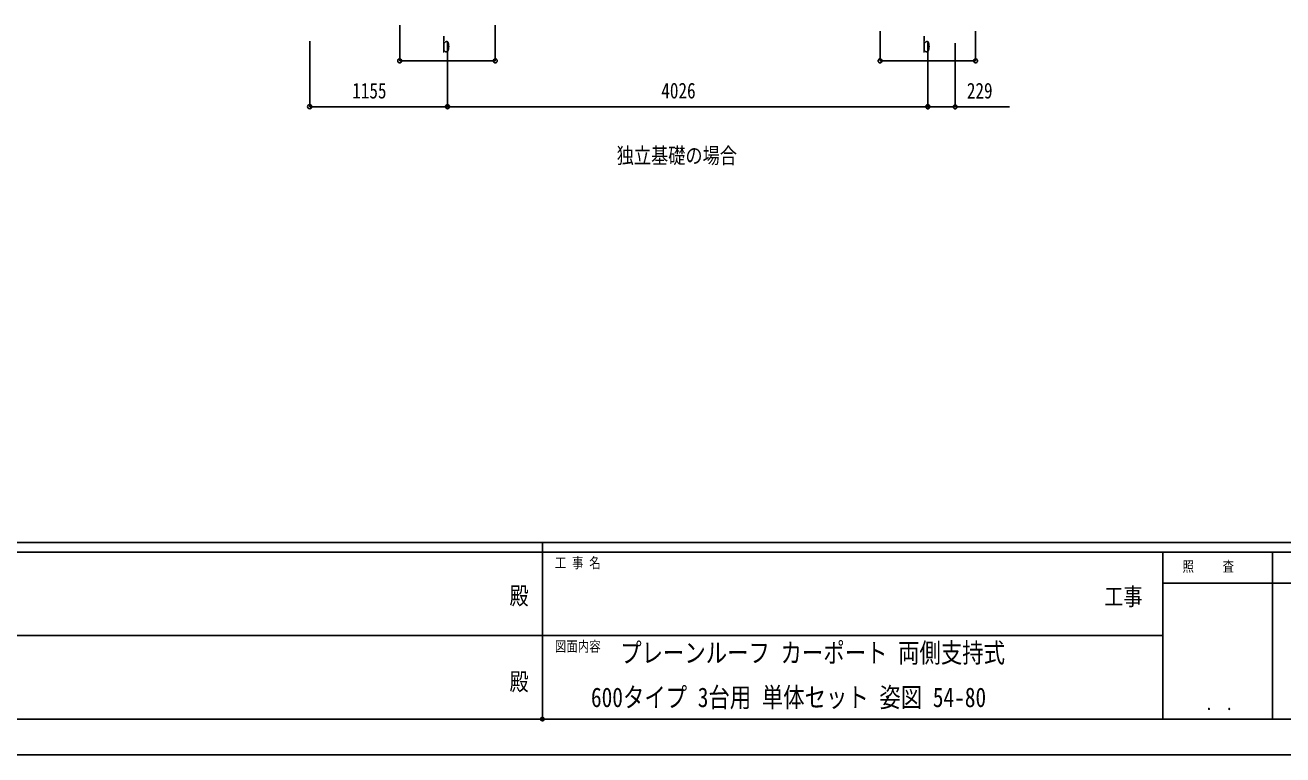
# Model space of a CAD drawing. Units: millimetres, scale not verified. Extents: x -16820 to 16820, y -11880 to 11880.
# Drawn here: x -4354 to 6186, y -11880 to -5760 of the extents above; entities that cross this region are included whole.
import ezdxf
from ezdxf.enums import TextEntityAlignment as Align

# ---------------------------------------------------------------- set-up
doc = ezdxf.new("R2010")
doc.units = ezdxf.units.MM
doc.header["$LTSCALE"] = 60
doc.header["$PDMODE"] = 32
doc.header["$PDSIZE"] = 30
for name, color, linetype in [('0-2_USER1', 3, 'Continuous'), ('0-5_YKK_D', 6, 'Continuous'), ('0-6_YKK_ZWAK', 7, 'Continuous')]:
    doc.layers.add(name, color=color, linetype=linetype)
doc.styles.add('ＭＳ ゴシック', font='')
doc.styles.get('ＭＳ ゴシック').set_extended_font_data('MS Gothic')

msp = doc.modelspace()

# ---------------------------------------------------------------- linework, layer by layer
at = {"layer": '0-5_YKK_D'}
for p, q in [((-1214.92, -5761), (-1214.92, -6061)), ((-414.92, -5761), (-414.92, -6061)), ((-1969.92, -5896.03), (-1969.92, -6446.03)), ((-814.92, -5897.03), (-814.92, -6446.03)), ((-814.92, -5897.03), (-814.92, -6446.03)), ((2810.79, -5811), (2810.79, -6061)), ((3610.79, -5811), (3610.79, -6061)), ((3210.79, -5910.5), (3210.79, -6446.03)), ((3210.79, -5910.5), (3210.79, -6446.53)), ((3440.04, -5910.5), (3440.04, -6446.53)), ((-1214.92, -6060), (-414.92, -6060)), ((2810.79, -6060), (3610.79, -6060)), ((-1969.92, -6445.03), (-814.92, -6445.03)), ((-814.92, -6445.03), (3210.79, -6445.03))]:
    msp.add_line(p, q, dxfattribs=at)
msp.add_lwpolyline([(3210.79, -6445.53), (3440.04, -6445.53), (3894.44, -6445.53)], dxfattribs=at)
for centre in [(-1214.92, -6060), (-414.92, -6060), (2810.79, -6060), (3610.79, -6060), (-1969.92, -6445.03), (-814.92, -6445.03), (-814.92, -6445.03), (3210.79, -6445.03), (3210.79, -6445.53), (3440.04, -6445.53)]:
    msp.add_circle(centre, 17, dxfattribs=at)
at = {"layer": '0-6_YKK_ZWAK'}
for p, q in [((15580.08, -10100), (-15619.92, -10100)), ((-19.92, -10100), (-19.92, -11580)), ((-19.92, -10180), (-5219.92, -10180)), ((5180.08, -10180), (-19.92, -10180)), ((6100.08, -10180), (6100.08, -11580)), ((7940.08, -10440), (5180.08, -10440)), ((-5189.92, -10880), (-19.92, -10880)), ((-19.92, -10880), (5180.08, -10880)), ((-5219.92, -11580), (-19.92, -11580)), ((-19.92, -11580), (5180.08, -11580)), ((5180.08, -11580), (7940.08, -11580))]:
    msp.add_line(p, q, dxfattribs=at)
msp.add_lwpolyline([(-16820, -11880), (16820, -11880), (16820, 11880), (-16820, 11880)], close=True, dxfattribs=at)
msp.add_lwpolyline([(7940.08, -10180), (5180.08, -10180), (5180.08, -11580)], dxfattribs=at)
msp.add_point((-19.92, -11580), dxfattribs=at)

# ---------------------------------------------------------------- texts
at = {"layer": '0-2_USER1', "style": 'ＭＳ ゴシック', "width": 0.8}
for s, height, p in [('独立基礎の場合', 132, (603, -6960)), ('プレーンルーフ カーポート 両側支持式', 164.2, (632.77, -11155.33)), (' 600タイプ 3台用 単体セット 姿図 54-80', 164.2, (298.27, -11528.67))]:
    msp.add_text(s, height=height, dxfattribs=at).set_placement(p, align=Align.BOTTOM_LEFT)
at = {"layer": '0-5_YKK_D', "style": 'ＭＳ ゴシック', "width": 0.8}
for s, p in [('b', (-862.92, -6030)), ('b', (3162.79, -6030)), ('1155', (-1613.22, -6415.03)), ('4026', (977.13, -6415.03)), ('229', (3538.04, -6415.53))]:
    msp.add_text(s, height=132, dxfattribs=at).set_placement(p, align=Align.BOTTOM_LEFT)
at = {"layer": '0-6_YKK_ZWAK', "style": 'ＭＳ ゴシック', "width": 0.8}
for s, height, p in [('工 事 名', 87.98, (85.08, -10340)), ('照     査', 87.98, (5345.68, -10370)), ('殿', 146.6, (-294.67, -10663.33)), ('工事', 146.6, (4689.33, -10669.86)), ('図面内容', 87.98, (85.08, -11040)), ('殿', 146.6, (-294.67, -11383.33)), ('． ．', 103.7, (5540, -11537.41))]:
    msp.add_text(s, height=height, dxfattribs=at).set_placement(p, align=Align.BOTTOM_LEFT)

doc.saveas('drawing.dxf')
